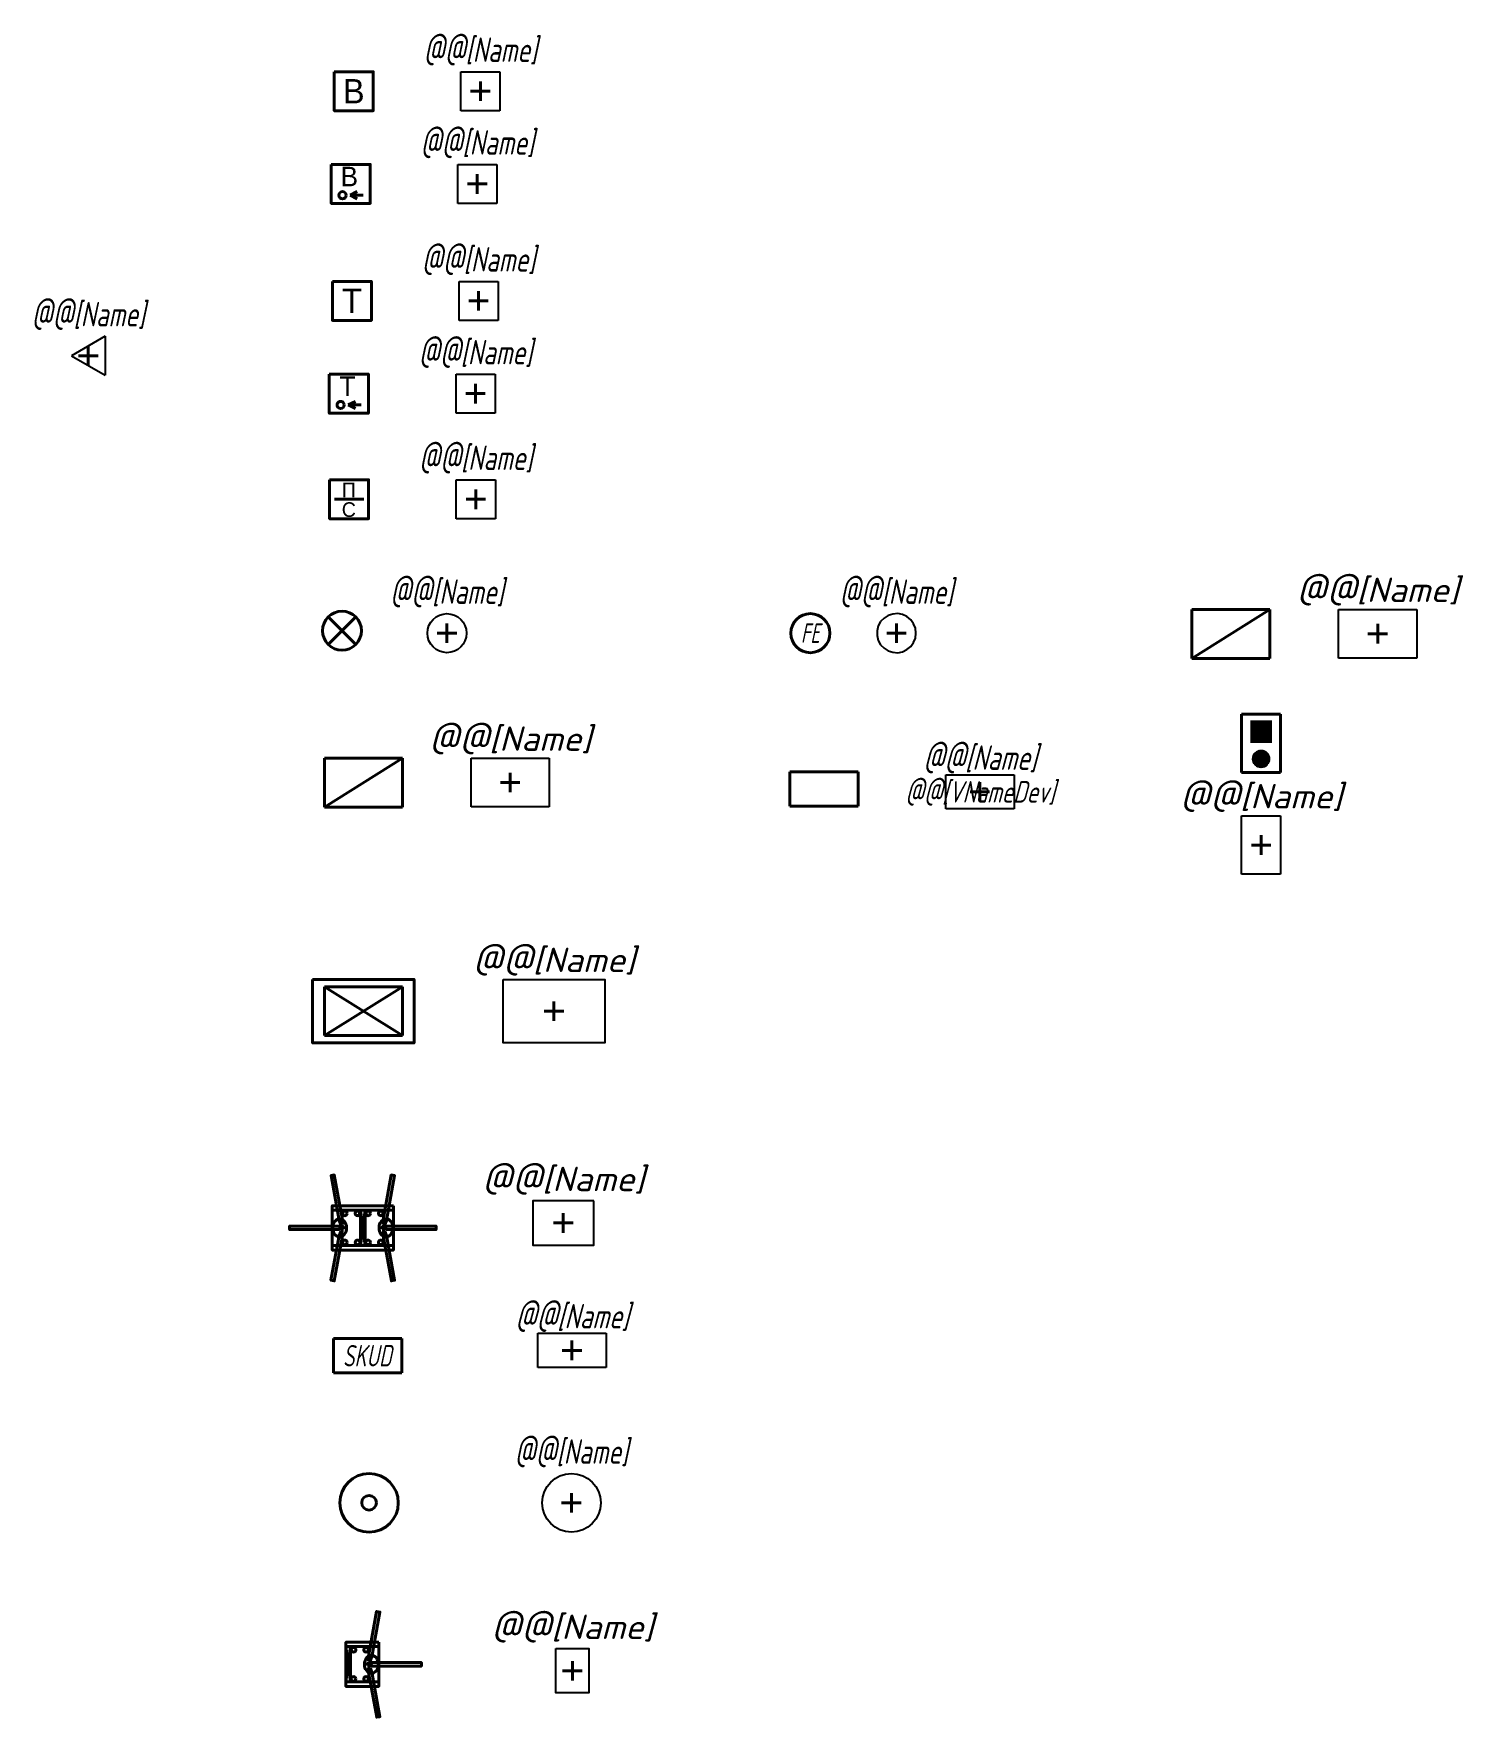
# Model space of a CAD drawing. Extents: x 121 to 267, y -4 to 169.
import ezdxf
from ezdxf.enums import TextEntityAlignment as Align

# ---------------------------------------------------------------- set-up
doc = ezdxf.new("R2010")
doc.units = 0
doc.layers.add('!!!SOU', color=88, linetype='Continuous', lineweight=60)
doc.layers.add('EL_DEVICE', color=1, linetype='Continuous', lineweight=40)
doc.layers.add('EL_DEVICE_NAME', color=7, linetype='Continuous')
doc.layers.add('SYS_DEVICE_BORDER', color=7, linetype='Continuous')
doc.styles.add('R2_5', font='romant.shx', dxfattribs={"width": 0.65, "oblique": 12, "height": 2.5})

# ---------------------------------------------------------------- blocks, each defined once
blk = doc.blocks.new('SS_BCALL')
at = {"layer": 'EL_DEVICE'}
blk.add_lwpolyline([(-2, 2), (2, 2), (2, -2), (-2, -2)], close=True, dxfattribs=at)
blk.add_text('В', height=2.5, dxfattribs=at).set_placement((0, 0), align=Align.MIDDLE_CENTER)
blk = doc.blocks.new('DEVICE_CONNECTOR_SQUARE')
at = {"layer": 'EL_DEVICE'}
for p, q in [((-1, 0), (1, 0)), ((0, 1), (0, -1))]:
    blk.add_line(p, q, dxfattribs=at)
blk = doc.blocks.new('DEVICE_SS_BCALL')
at = {"layer": 'SYS_DEVICE_BORDER'}
for p, q in [((-2, 2), (2, 2)), ((-2, -2), (-2, 2)), ((2, 2), (2, -2)), ((2, -2), (-2, -2))]:
    blk.add_line(p, q, dxfattribs=at)
blk.add_blockref('DEVICE_CONNECTOR_SQUARE', (0, 0))
at = {"layer": 'EL_DEVICE_NAME', "style": 'R2_5', "oblique": 12, "width": 0.7}
blk.add_text('@@[Name]', height=2.5, dxfattribs=at).set_placement((0, 3), align=Align.CENTER)
blk = doc.blocks.new('SS_BCALLOUT')
at = {"layer": 'EL_DEVICE'}
for q in [(0.67, -0.79), (0.67, -1.53), (1.28, -1.16)]:
    blk.add_line((-0.06, -1.16), q, dxfattribs=at)
blk.add_lwpolyline([(-2, 2), (2, 2), (2, -2), (-2, -2)], close=True, dxfattribs=at)
blk.add_circle((-0.84, -1.16), 0.371, dxfattribs=at)
blk.add_text('В', height=2, dxfattribs=at).set_placement((-0.14, 0.76), align=Align.MIDDLE_CENTER)
blk = doc.blocks.new('DEVICE_SS_BCALLOUT')
at = {"layer": 'SYS_DEVICE_BORDER'}
for p, q in [((-2, 2), (2, 2)), ((-2, -2), (-2, 2)), ((2, 2), (2, -2)), ((2, -2), (-2, -2))]:
    blk.add_line(p, q, dxfattribs=at)
blk.add_blockref('DEVICE_CONNECTOR_SQUARE', (0, 0))
at = {"layer": 'EL_DEVICE_NAME', "style": 'R2_5', "oblique": 12, "width": 0.7}
blk.add_text('@@[Name]', height=2.5, dxfattribs=at).set_placement((0, 3), align=Align.CENTER)
blk = doc.blocks.new('SS_EBCALL')
at = {"layer": 'EL_DEVICE'}
blk.add_lwpolyline([(-2, 2), (2, 2), (2, -2), (-2, -2)], close=True, dxfattribs=at)
blk.add_text('Т', height=2.5, dxfattribs=at).set_placement((0, 0), align=Align.MIDDLE_CENTER)
blk = doc.blocks.new('DEVICE_SS_EBCALL')
at = {"layer": 'SYS_DEVICE_BORDER'}
for p, q in [((-2, 2), (2, 2)), ((-2, -2), (-2, 2)), ((2, 2), (2, -2)), ((2, -2), (-2, -2))]:
    blk.add_line(p, q, dxfattribs=at)
blk.add_blockref('DEVICE_CONNECTOR_SQUARE', (0, 0))
at = {"layer": 'EL_DEVICE_NAME', "style": 'R2_5', "oblique": 12, "width": 0.7}
blk.add_text('@@[Name]', height=2.5, dxfattribs=at).set_placement((0, 3), align=Align.CENTER)
blk = doc.blocks.new('SS_EBCALLOUT')
at = {"layer": 'EL_DEVICE'}
for q in [(0.67, -0.79), (0.67, -1.53), (1.28, -1.16)]:
    blk.add_line((-0.06, -1.16), q, dxfattribs=at)
blk.add_lwpolyline([(-2, 2), (2, 2), (2, -2), (-2, -2)], close=True, dxfattribs=at)
blk.add_circle((-0.84, -1.16), 0.371, dxfattribs=at)
blk.add_text('Т', height=2, dxfattribs=at).set_placement((-0.14, 0.76), align=Align.MIDDLE_CENTER)
blk = doc.blocks.new('DEVICE_SS_EBCALLOUT')
at = {"layer": 'SYS_DEVICE_BORDER'}
for p, q in [((-2, 2), (2, 2)), ((-2, -2), (-2, 2)), ((2, 2), (2, -2)), ((2, -2), (-2, -2))]:
    blk.add_line(p, q, dxfattribs=at)
blk.add_blockref('DEVICE_CONNECTOR_SQUARE', (0, 0))
at = {"layer": 'EL_DEVICE_NAME', "style": 'R2_5', "oblique": 12, "width": 0.7}
blk.add_text('@@[Name]', height=2.5, dxfattribs=at).set_placement((0, 3), align=Align.CENTER)
blk = doc.blocks.new('SS_BRESET')
at = {"layer": 'EL_DEVICE'}
blk.add_line((-1.5, 0), (1.5, 0), dxfattribs=at)
blk.add_lwpolyline([(-2, 2), (2, 2), (2, -2), (-2, -2)], close=True, dxfattribs=at)
for s, p in [('П', (-0.03, 0.94)), ('С', (-0.03, -1.06))]:
    blk.add_text(s, height=1.5, dxfattribs=at).set_placement(p, align=Align.MIDDLE_CENTER)
blk = doc.blocks.new('DEVICE_SS_BRESET')
at = {"layer": 'SYS_DEVICE_BORDER'}
for p, q in [((-2, 2), (2, 2)), ((-2, -2), (-2, 2)), ((2, 2), (2, -2)), ((2, -2), (-2, -2))]:
    blk.add_line(p, q, dxfattribs=at)
blk.add_blockref('DEVICE_CONNECTOR_SQUARE', (0, 0))
at = {"layer": 'EL_DEVICE_NAME', "style": 'R2_5', "oblique": 12, "width": 0.7}
blk.add_text('@@[Name]', height=2.5, dxfattribs=at).set_placement((0, 3), align=Align.CENTER)
blk = doc.blocks.new('DEVICE_SS_HOSTCALL_KL')
at = {"layer": 'SYS_DEVICE_BORDER'}
blk.add_circle((0, 0), 2, dxfattribs=at)
at = {"ltscale": 100}
blk.add_blockref('DEVICE_CONNECTOR_SQUARE', (0, 0), dxfattribs=at)
at = {"layer": 'EL_DEVICE_NAME', "style": 'R2_5', "oblique": 12, "width": 0.7}
blk.add_text('@@[Name]', height=2.5, dxfattribs=at).set_placement((0, 3), align=Align.CENTER)
blk = doc.blocks.new('SS_HOSTCALL_KL')
at = {"layer": 'EL_DEVICE'}
for p, q in [((-1.41, 1.41), (1.41, -1.41)), ((1.41, 1.41), (-1.41, -1.41))]:
    blk.add_line(p, q, dxfattribs=at)
blk.add_circle((0, 0), 2, dxfattribs=at)
blk = doc.blocks.new('SS_HOSTCALL_PLK')
at = {"layer": 'EL_DEVICE'}
for p, q in [((-4, 2.5), (4, 2.5)), ((-4, -2.5), (-4, 2.5)), ((4, 2.5), (4, -2.5)), ((4, -2.5), (-4, -2.5))]:
    blk.add_line(p, q, dxfattribs=at)
at = {"layer": 'EL_DEVICE', "ltscale": 100}
blk.add_line((-4, -2.5), (4, 2.5), dxfattribs=at)
blk = doc.blocks.new('DEVICE_SS_RJSOCKET')
at = {"layer": 'SYS_DEVICE_BORDER'}
for p, q in [((1.73, 2), (-1.73, 0)), ((1.73, 2), (1.73, -2)), ((-1.73, 0), (1.73, -2))]:
    blk.add_line(p, q, dxfattribs=at)
blk.add_blockref('DEVICE_CONNECTOR_SQUARE', (0, 0))
at = {"layer": 'EL_DEVICE_NAME', "style": 'R2_5', "oblique": 12, "width": 0.7}
blk.add_text('@@[Name]', height=2.5, dxfattribs=at).set_placement((0, 3), align=Align.CENTER)
blk = doc.blocks.new('SS_HOSTCALL_KC')
at = {"layer": 'EL_DEVICE'}
for p, q in [((-4, 2.5), (4, 2.5)), ((-4, -2.5), (-4, 2.5)), ((4, 2.5), (4, -2.5)), ((4, -2.5), (-4, -2.5))]:
    blk.add_line(p, q, dxfattribs=at)
at = {"layer": 'EL_DEVICE', "ltscale": 100}
for p, q in [((-4, -2.5), (4, 2.5)), ((-4, 2.5), (4, -2.5))]:
    blk.add_line(p, q, dxfattribs=at)
at = {"layer": 'EL_DEVICE'}
blk.add_lwpolyline([(-5.2, 3.25), (5.2, 3.25), (5.2, -3.25), (-5.2, -3.25)], close=True, dxfattribs=at)
blk = doc.blocks.new('DEVICE_SS_HOSTCALL_KC')
at = {"layer": 'SYS_DEVICE_BORDER'}
blk.add_lwpolyline([(-5.2, 3.25), (5.2, 3.25), (5.2, -3.25), (-5.2, -3.25)], close=True, dxfattribs=at)
at = {"ltscale": 100}
blk.add_blockref('DEVICE_CONNECTOR_SQUARE', (0, 0), dxfattribs=at)
at = {"layer": 'EL_DEVICE_NAME', "style": 'R2_5', "oblique": 15}
blk.add_text('@@[Name]', height=2.5, dxfattribs=at).set_placement((0, 4), align=Align.CENTER)
blk = doc.blocks.new('DEVICE_SS_HOSTCALL_PLK')
at = {"layer": 'SYS_DEVICE_BORDER'}
for p, q in [((-4, 2.5), (4, 2.5)), ((-4, -2.5), (-4, 2.5)), ((4, 2.5), (4, -2.5)), ((4, -2.5), (-4, -2.5))]:
    blk.add_line(p, q, dxfattribs=at)
at = {"ltscale": 100}
blk.add_blockref('DEVICE_CONNECTOR_SQUARE', (0, 0), dxfattribs=at)
at = {"layer": 'EL_DEVICE_NAME', "style": 'R2_5', "oblique": 15}
blk.add_text('@@[Name]', height=2.5, dxfattribs=at).set_placement((0, 3.25), align=Align.CENTER)
blk = doc.blocks.new('OS_TURNSTILEDOUBLE')
at = {"layer": 'EL_DEVICE', "color": 1, "lineweight": 40}
for p, q in [((-0.23, -1.81, 35.21), (0.23, 1.81, 35.21)), ((0.23, -1.81, 35.21), (-0.23, 1.81, 35.21))]:
    blk.add_line(p, q, dxfattribs=at)
for points, elevation in [([(-2.09, 0.36), (-2.25, 0.33), (-2.43, 0.76), (-3.25, 5.36), (-2.92, 5.42), (-2.09, 0.82), (-2.09, 0.36)], 46.33), ([(2.09, 0.36), (2.25, 0.33), (2.43, 0.76), (3.25, 5.36), (2.92, 5.42), (2.09, 0.82), (2.09, 0.36)], 46.33), ([(-1.99, -0.12), (-1.99, 0.13), (-2.44, 0.13), (-2.44, 0.18), (-7.5, 0.18), (-7.5, -0.18), (-2.45, -0.18), (-2.45, -0.12), (-1.99, -0.12)], 46.6), ([(1.99, -0.12), (1.99, 0.13), (2.44, 0.13), (2.44, 0.18), (7.5, 0.18), (7.5, -0.18), (2.45, -0.18), (2.45, -0.12), (1.99, -0.12)], 46.6), ([(-2.26, -0.33), (-2.1, -0.37), (-2.09, -0.83), (-2.93, -5.43), (-3.26, -5.37), (-2.42, -0.78), (-2.26, -0.33)], 46.33), ([(2.26, -0.33), (2.1, -0.37), (2.09, -0.83), (2.93, -5.43), (3.26, -5.37), (2.42, -0.78), (2.26, -0.33)], 46.33)]:
    blk.add_lwpolyline(points, dxfattribs=dict(at, elevation=elevation))
at = {"layer": 'EL_DEVICE', "color": 1, "lineweight": 40, "elevation": 35.21}
for points in [[(3.13, 2.27), (-3.13, 2.27), (-3.13, -2.27), (3.13, -2.27)], [(0.23, 1.81), (-3.13, 1.81), (-3.13, -1.81), (0.23, -1.81)], [(-0.23, 1.81), (3.13, 1.81), (3.13, -1.81), (-0.23, -1.81)], [(-0.23, 1.81), (0.23, 1.81), (0.23, -1.81), (-0.23, -1.81)], [(0.23, 1.81), (-0.23, 1.81), (-0.23, -1.81), (0.23, -1.81)]]:
    blk.add_lwpolyline(points, close=True, dxfattribs=at)
at = {"layer": 'EL_DEVICE', "color": 1, "lineweight": 40}
for centre in [(-1.84, 1.49, 35.36), (-0.55, 1.49, 35.53), (0.55, 1.49, 35.53), (1.84, 1.49, 35.36), (-1.84, -1.49, 35.36), (-0.54, -1.49, 35.51), (0.54, -1.49, 35.51), (1.84, -1.49, 35.36)]:
    blk.add_circle(centre, 0.239, dxfattribs=at)
at = {"layer": 'EL_DEVICE', "color": 1, "lineweight": 40, "extrusion": (0, 0, -1)}
blk.add_ellipse((-2.37, 0, 48.62), major_axis=(-0.012, 0.926), ratio=0.764661, start_param=-1.570796, end_param=4.712389, dxfattribs=at)
at = {"layer": 'EL_DEVICE', "color": 1, "lineweight": 40}
blk.add_ellipse((2.37, 0, 48.62), major_axis=(0.012, 0.926), ratio=0.764661, start_param=-1.570796, end_param=4.712389, dxfattribs=at)
blk = doc.blocks.new('DEVICE_OS_TURNSTILEDOUBLE')
at = {"layer": 'SYS_DEVICE_BORDER'}
blk.add_lwpolyline([(3.13, 2.27), (-3.13, 2.27), (-3.13, -2.27), (3.13, -2.27)], close=True, dxfattribs=at)
at = {"ltscale": 100}
blk.add_blockref('DEVICE_CONNECTOR_SQUARE', (0, 0), dxfattribs=at)
at = {"layer": 'EL_DEVICE_NAME', "style": 'R2_5', "oblique": 15}
blk.add_text('@@[Name]', height=2.5, dxfattribs=at).set_placement((0, 3.25), align=Align.CENTER)
blk = doc.blocks.new('OS_SKUDDOOR')
at = {"layer": 'EL_DEVICE'}
for p, q in [((-3.5, 1.75), (3.5, 1.75)), ((-3.5, -1.75), (-3.5, 1.75)), ((3.5, 1.75), (3.5, -1.75)), ((3.5, -1.75), (-3.5, -1.75))]:
    blk.add_line(p, q, dxfattribs=at)
at = {"layer": 'EL_DEVICE', "style": 'R2_5', "oblique": 12, "width": 0.65}
blk.add_text('SKUD', height=2.2, dxfattribs=at).set_placement((-0.03, 0), align=Align.MIDDLE_CENTER)
blk = doc.blocks.new('DEVICE_OS_SKUDDOOR')
at = {"layer": 'SYS_DEVICE_BORDER'}
for p, q in [((-3.5, 1.75), (3.5, 1.75)), ((-3.5, -1.75), (-3.5, 1.75)), ((3.5, 1.75), (3.5, -1.75)), ((3.5, -1.75), (-3.5, -1.75))]:
    blk.add_line(p, q, dxfattribs=at)
at = {"ltscale": 100}
blk.add_blockref('DEVICE_CONNECTOR_SQUARE', (0, 0), dxfattribs=at)
at = {"layer": 'EL_DEVICE_NAME', "style": 'R2_5', "oblique": 15, "width": 0.7}
blk.add_text('@@[Name]', height=2.5, dxfattribs=at).set_placement((0, 2.25), align=Align.CENTER)
blk = doc.blocks.new('AUPT_BONTEL')
at = {"layer": 'EL_DEVICE'}
for radius in [3, 0.75]:
    blk.add_circle((0, 0), radius, dxfattribs=at)
blk = doc.blocks.new('DEVICE_AUPT_BONTEL')
at = {"layer": 'SYS_DEVICE_BORDER'}
blk.add_circle((0, 0), 3, dxfattribs=at)
at = {"ltscale": 100}
blk.add_blockref('DEVICE_CONNECTOR_SQUARE', (0, 0), dxfattribs=at)
at = {"layer": 'EL_DEVICE_NAME', "style": 'R2_5', "oblique": 12, "width": 0.7}
blk.add_text('@@[Name]', height=2.5, dxfattribs=at).set_placement((0, 4), align=Align.CENTER)
blk = doc.blocks.new('OS_TURNSTILEONE')
at = {"layer": 'EL_DEVICE', "color": 1, "lineweight": 40}
for p, q in [((-1.68, -1.81, 35.21), (-1.22, 1.81, 35.21)), ((-1.22, -1.81, 35.21), (-1.68, 1.81, 35.21))]:
    blk.add_line(p, q, dxfattribs=at)
for points, elevation in [([(0.64, 0.36), (0.8, 0.33), (0.98, 0.76), (1.8, 5.36), (1.47, 5.42), (0.64, 0.82), (0.64, 0.36)], 46.33), ([(0.54, -0.12), (0.54, 0.13), (0.99, 0.13), (0.99, 0.18), (6.05, 0.18), (6.05, -0.18), (1, -0.18), (1, -0.12), (0.54, -0.12)], 46.6), ([(0.81, -0.33), (0.65, -0.37), (0.64, -0.83), (1.48, -5.43), (1.81, -5.37), (0.97, -0.78), (0.81, -0.33)], 46.33)]:
    blk.add_lwpolyline(points, dxfattribs=dict(at, elevation=elevation))
at = {"layer": 'EL_DEVICE', "color": 1, "lineweight": 40, "elevation": 35.21}
for points in [[(1.68, 2.27), (-1.68, 2.27), (-1.68, -2.27), (1.68, -2.27)], [(-1.68, 1.81), (1.68, 1.81), (1.68, -1.81), (-1.68, -1.81)], [(-1.68, 1.81), (-1.22, 1.81), (-1.22, -1.81), (-1.68, -1.81)]]:
    blk.add_lwpolyline(points, close=True, dxfattribs=at)
at = {"layer": 'EL_DEVICE', "color": 1, "lineweight": 40}
for centre in [(-0.9, 1.49, 35.53), (0.39, 1.49, 35.36), (-0.91, -1.49, 35.51), (0.39, -1.49, 35.36)]:
    blk.add_circle(centre, 0.239, dxfattribs=at)
blk.add_ellipse((0.93, 0, 48.62), major_axis=(0.012, 0.926), ratio=0.764661, start_param=-1.570796, end_param=4.712389, dxfattribs=at)
blk = doc.blocks.new('DEVICE_OS_TURNSTILEONE')
at = {"layer": 'SYS_DEVICE_BORDER'}
blk.add_lwpolyline([(-1.68, 2.27), (1.68, 2.27), (1.68, -2.27), (-1.68, -2.27)], close=True, dxfattribs=at)
at = {"ltscale": 100}
blk.add_blockref('DEVICE_CONNECTOR_SQUARE', (0, 0), dxfattribs=at)
at = {"layer": 'EL_DEVICE_NAME', "style": 'R2_5', "oblique": 15}
blk.add_text('@@[Name]', height=2.5, dxfattribs=at).set_placement((0, 3.25), align=Align.CENTER)
blk = doc.blocks.new('DEVICE_SS_METER')
at = {"layer": 'SYS_DEVICE_BORDER'}
for p, q in [((-0.85, 1.81), (-1.27, 1.54)), ((-0.37, 1.96), (-0.85, 1.81)), ((0.13, 2), (-0.37, 1.96)), ((0.62, 1.9), (0.13, 2)), ((1.07, 1.69), (0.62, 1.9)), ((-1.86, 0.74), (-1.98, 0.25)), ((-1.98, 0.25), (-1.98, -0.25)), ((-1.62, 1.18), (-1.86, 0.74)), ((-1.27, 1.54), (-1.62, 1.18)), ((1.46, 1.37), (1.07, 1.69)), ((1.75, 0.96), (1.46, 1.37)), ((1.94, 0.5), (1.75, 0.96)), ((2, 0), (1.94, 0.5)), ((1.94, -0.5), (2, 0)), ((-1.98, -0.25), (-1.86, -0.74)), ((-1.86, -0.74), (-1.62, -1.18)), ((-1.62, -1.18), (-1.27, -1.54)), ((-1.27, -1.54), (-0.85, -1.81)), ((0.62, -1.9), (1.07, -1.69)), ((1.07, -1.69), (1.46, -1.37)), ((1.46, -1.37), (1.75, -0.96)), ((1.75, -0.96), (1.94, -0.5)), ((-0.85, -1.81), (-0.37, -1.96)), ((-0.37, -1.96), (0.13, -2)), ((0.13, -2), (0.62, -1.9))]:
    blk.add_line(p, q, dxfattribs=at)
at = {"ltscale": 100}
blk.add_blockref('DEVICE_CONNECTOR_SQUARE', (0, 0), dxfattribs=at)
at = {"layer": 'EL_DEVICE_NAME', "style": 'R2_5', "oblique": 12, "width": 0.7}
blk.add_text('@@[Name]', height=2.5, dxfattribs=at).set_placement((0, 3), align=Align.CENTER)
blk = doc.blocks.new('SS_METER')
at = {"layer": 'EL_DEVICE', "color": 0}
blk.add_circle((0, 0), 2, dxfattribs=at)
at = {"layer": 'EL_DEVICE', "color": 0, "style": 'R2_5', "oblique": 12, "width": 0.65}
blk.add_text('FE', height=2, dxfattribs=at).set_placement((0, 0), align=Align.MIDDLE_CENTER)
blk = doc.blocks.new('SS_NAMEDEV')
at = {"layer": 'EL_DEVICE'}
for p, q in [((-3.5, 1.75), (3.5, 1.75)), ((-3.5, -1.75), (-3.5, 1.75)), ((3.5, 1.75), (3.5, -1.75)), ((3.5, -1.75), (-3.5, -1.75))]:
    blk.add_line(p, q, dxfattribs=at)
blk = doc.blocks.new('DEVICE_SS_NAMEDEV')
at = {"layer": 'SYS_DEVICE_BORDER'}
for p, q in [((-3.5, 1.75), (3.5, 1.75)), ((-3.5, -1.75), (-3.5, 1.75)), ((3.5, 1.75), (3.5, -1.75)), ((3.5, -1.75), (-3.5, -1.75))]:
    blk.add_line(p, q, dxfattribs=at)
at = {"ltscale": 100}
blk.add_blockref('DEVICE_CONNECTOR_SQUARE', (0, 0), dxfattribs=at)
at = {"layer": 'EL_DEVICE', "style": 'R2_5', "oblique": 15, "width": 0.7}
blk.add_text('@@[VNameDev]', height=2.2, dxfattribs=at).set_placement((0, 0), align=Align.MIDDLE_CENTER)
at = {"layer": 'EL_DEVICE_NAME', "style": 'R2_5', "oblique": 15, "width": 0.7}
blk.add_text('@@[Name]', height=2.5, dxfattribs=at).set_placement((0, 2.25), align=Align.CENTER)
blk = doc.blocks.new('SS_CALLPANELIN')
at = {"layer": 'EL_DEVICE', "ltscale": 100}
for p, q in [((-2, 3), (2, 3)), ((-2, -3), (-2, 3)), ((2, 3), (2, -3)), ((2, -3), (-2, -3))]:
    blk.add_line(p, q, dxfattribs=at)
for points in [[(-1.1, 2.2), (1.1, 2.2)], [(-1.1, 2.1), (1.1, 2.1)], [(-1.1, 2), (1.1, 2)], [(-1.1, 1.9), (1.1, 1.9)], [(-1.1, 1.8), (1.1, 1.8)], [(-1.1, 1.7), (1.1, 1.7)], [(-1.1, 1.6), (1.1, 1.6)], [(-1.1, 1.5), (1.1, 1.5)], [(-1.1, 1.4), (1.1, 1.4)], [(-1.1, 1.3), (1.1, 1.3)], [(-1.1, 1.2), (1.1, 1.2)], [(-1.1, 1.1), (1.1, 1.1)], [(-1.1, 1), (1.1, 1)], [(-1.1, 0.9), (1.1, 0.9)], [(-1.1, 0.8), (1.1, 0.8)], [(-1.1, 0.7), (1.1, 0.7)], [(-1.1, 0.6), (1.1, 0.6)], [(-1.1, 0.5), (1.1, 0.5)], [(-1.1, 0.4), (1.1, 0.4)], [(-1.1, 0.3), (1.1, 0.3)], [(-1.1, 0.2), (1.1, 0.2)], [(-0.8, -1.58), (0.16, -0.82)], [(-0.79, -1.7), (0.28, -0.85)], [(-0.78, -1.44), (0.02, -0.8)], [(-0.77, -1.81), (0.38, -0.9)], [(-0.74, -1.91), (0.47, -0.95)], [(-0.73, -1.26), (-0.16, -0.82)], [(-0.69, -2), (0.55, -1.02)], [(-0.64, -2.08), (0.62, -1.09)], [(-0.57, -2.16), (0.68, -1.17)], [(-0.5, -2.23), (0.72, -1.26)], [(-0.41, -2.29), (0.76, -1.36)], [(-0.31, -2.34), (0.79, -1.47)], [(-0.2, -2.38), (0.8, -1.58)], [(-0.06, -2.4), (0.79, -1.72)], [(0.1, -2.39), (0.75, -1.88)], [(0.37, -2.31), (0.61, -2.12)]]:
    blk.add_lwpolyline(points, dxfattribs=at)
blk.add_circle((0, -1.6), 0.8, dxfattribs=at)
blk = doc.blocks.new('DEVICE_SS_CALLPANELIN')
at = {"layer": 'SYS_DEVICE_BORDER'}
for p, q in [((-2, 3), (2, 3)), ((-2, -3), (-2, 3)), ((2, 3), (2, -3)), ((2, -3), (-2, -3))]:
    blk.add_line(p, q, dxfattribs=at)
at = {"ltscale": 100}
blk.add_blockref('DEVICE_CONNECTOR_SQUARE', (0, 0), dxfattribs=at)
at = {"layer": 'EL_DEVICE_NAME', "style": 'R2_5', "oblique": 15}
blk.add_text('@@[Name]', height=2.5, dxfattribs=at).set_placement((0, 3.75), align=Align.CENTER)

msp = doc.modelspace()

# ---------------------------------------------------------------- block references
at = {"layer": '!!!SOU', "color": 1}
for name, p in [('DEVICE_OS_SKUDDOOR', (175.8, 33.91)), ('OS_SKUDDOOR', (154.86, 33.36))]:
    msp.add_blockref(name, p, dxfattribs=at)
for name, p in [('DEVICE_SS_BCALL', (166.42, 162.93)), ('SS_BCALL', (153.44, 162.93)), ('DEVICE_SS_BCALLOUT', (166.1, 153.43)), ('SS_BCALLOUT', (153.13, 153.43)), ('DEVICE_SS_EBCALL', (166.23, 141.45)), ('SS_EBCALL', (153.26, 141.45)), ('DEVICE_SS_RJSOCKET', (126.25, 135.83)), ('DEVICE_SS_EBCALLOUT', (165.92, 131.94)), ('SS_EBCALLOUT', (152.94, 131.94)), ('DEVICE_SS_BRESET', (165.95, 121.12)), ('SS_BRESET', (152.97, 121.12)), ('DEVICE_SS_HOSTCALL_PLK', (258.34, 107.34)), ('SS_CALLPANELIN', (246.4, 96.11)), ('DEVICE_SS_HOSTCALL_PLK', (169.47, 92.09)), ('DEVICE_SS_CALLPANELIN', (246.4, 85.69)), ('DEVICE_SS_HOSTCALL_KC', (173.95, 68.67)), ('SS_HOSTCALL_KC', (154.43, 68.67)), ('OS_TURNSTILEDOUBLE', (154.37, 46.46)), ('DEVICE_OS_TURNSTILEDOUBLE', (174.91, 46.97)), ('DEVICE_AUPT_BONTEL', (175.74, 18.29)), ('AUPT_BONTEL', (155.01, 18.29)), ('OS_TURNSTILEONE', (154.32, 1.74)), ('DEVICE_OS_TURNSTILEONE', (175.84, 1.08, 48.62))]:
    msp.add_blockref(name, p)
at = {"ltscale": 100}
for name, p in [('DEVICE_SS_HOSTCALL_KL', (162.99, 107.4)), ('SS_HOSTCALL_KL', (152.24, 107.65)), ('SS_HOSTCALL_PLK', (243.3, 107.32)), ('SS_HOSTCALL_PLK', (154.43, 92.08))]:
    msp.add_blockref(name, p, dxfattribs=at)
at = {"layer": 'EL_DEVICE'}
for name, p in [('DEVICE_SS_METER', (209.04, 107.4)), ('SS_METER', (200.22, 107.4)), ('DEVICE_SS_NAMEDEV', (217.59, 91.14)), ('SS_NAMEDEV', (201.63, 91.43))]:
    msp.add_blockref(name, p, dxfattribs=at)

doc.saveas('drawing.dxf')
